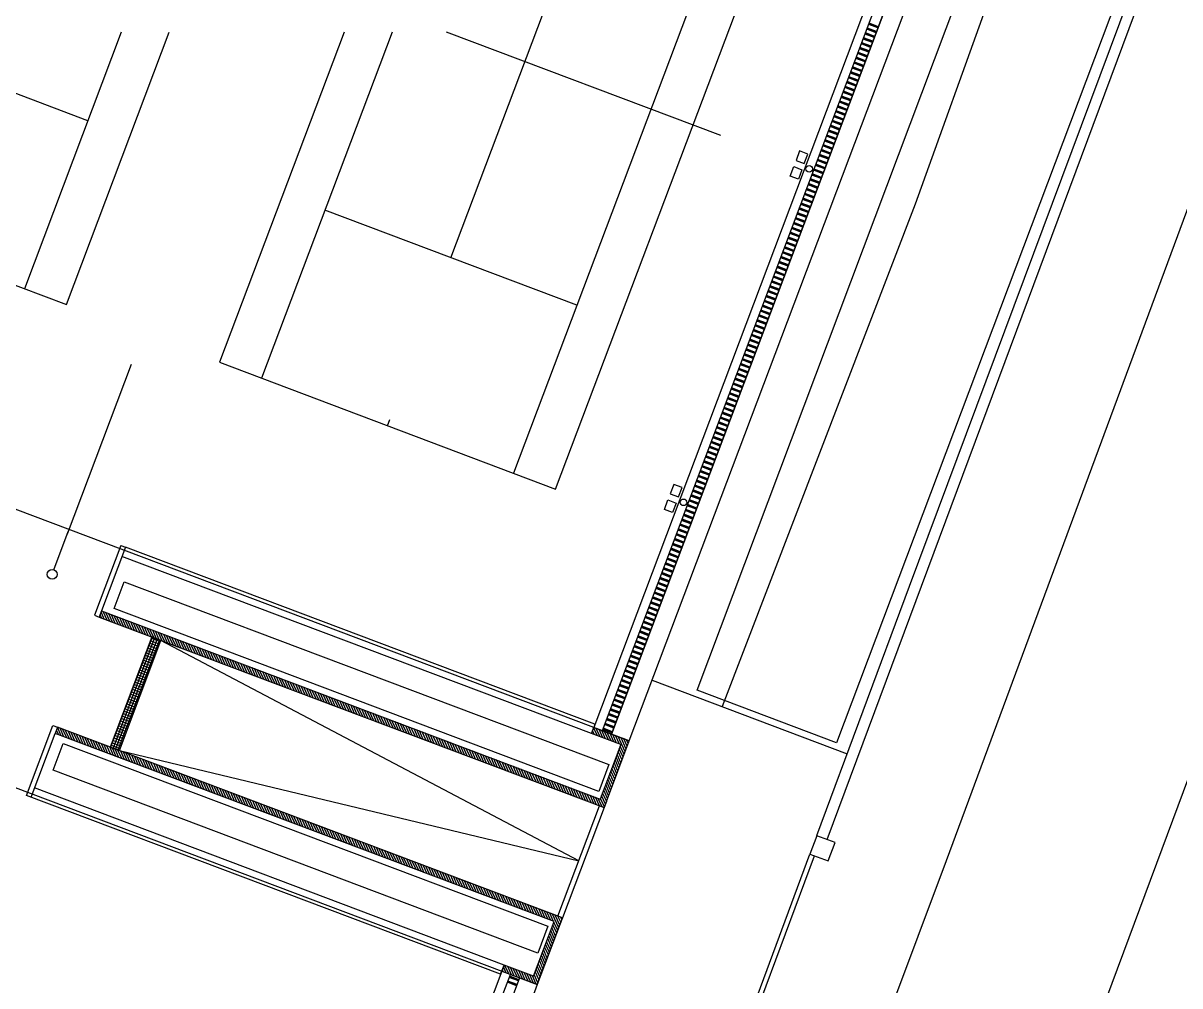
# Model space of a CAD drawing. Header units: millimetres. Extents: x 521005098 to 522149999836, y 174611071 to 175300000107.
# Drawn here: x 522056878836 to 522092216333, y 175072877038 to 175102286738 of the extents above; entities that cross this region are included whole.
import ezdxf

# ---------------------------------------------------------------- set-up
doc = ezdxf.new("R2010")
doc.units = ezdxf.units.MM
doc.header["$LTSCALE"] = 200
for name, color, linetype in [('0-35TEXT', 3, 'Continuous'), ('siteplan$0$0-35TEXT', 3, 'Continuous'), ('siteplan$0$siteplan$0$10', 1, 'Continuous'), ('siteplan$0$siteplan$0$14', 1, 'Continuous'), ('siteplan$0$siteplan$0$19', 1, 'Continuous'), ('siteplan$0$siteplan$0$21', 1, 'Continuous'), ('siteplan$0$siteplan$0$26', 1, 'Continuous'), ('siteplan$0$siteplan$0$48', 1, 'Continuous'), ('siteplan$0$siteplan$0$57', 1, 'Continuous'), ('siteplan$0$siteplan$0$58', 1, 'Continuous'), ('siteplan$0$siteplan$0$59', 1, 'Continuous'), ('siteplan$0$siteplan$0$60', 1, 'Continuous'), ('siteplan$0$siteplan$0$62', 1, 'Continuous'), ('siteplan$0$siteplan$0$63', 1, 'Continuous'), ('siteplan$0$siteplan$0$8', 1, 'Continuous')]:
    doc.layers.add(name, color=color, linetype=linetype)
doc.layers.get('siteplan$0$0-35TEXT').off()

# ---------------------------------------------------------------- blocks, each defined once
blk = doc.blocks.new('siteplan$0$siteplan')
at = {"layer": 'siteplan$0$siteplan$0$10', "color": 8}
blk.add_line((21557.818, 74985.586), (21558.259, 74986.756), dxfattribs=at)
blk.add_circle((21557.765, 74985.446), 0.15, dxfattribs=at)
at = {"layer": 'siteplan$0$siteplan$0$14', "color": 8}
for p, q in [((21585.085, 74976.711), (21593.06, 74998.26)), ((21581.26, 74966.507), (21585.085, 74976.711))]:
    blk.add_line(p, q, dxfattribs=at)
at = {"layer": 'siteplan$0$siteplan$0$19', "color": 8}
for p, q in [((21597.873, 75021.474), (21581.43, 74977.343)), ((21583.96, 74985.085), (21597.325, 75020.921)), ((21589.954, 75012.967), (21584.131, 74996.752)), ((21584.131, 74996.752), (21578.235, 74981.408)), ((21581.123, 74977.466), (21583.96, 74985.085))]:
    blk.add_line(p, q, dxfattribs=at)
at = {"layer": 'siteplan$0$siteplan$0$21', "color": 8}
for p, q in [((21580.6, 74998.382), (21580.49, 74998.092)), ((21580.851, 74998.287), (21580.6, 74998.382)), ((21580.742, 74997.997), (21580.851, 74998.287)), ((21580.31, 74997.614), (21580.42, 74997.904)), ((21580.42, 74997.904), (21580.671, 74997.81)), ((21580.49, 74998.092), (21580.742, 74997.997)), ((21580.562, 74997.519), (21580.31, 74997.614)), ((21580.671, 74997.81), (21580.562, 74997.519)), ((21576.758, 74988.197), (21576.649, 74987.907)), ((21577.01, 74988.103), (21576.758, 74988.197)), ((21576.9, 74987.812), (21577.01, 74988.103)), ((21576.468, 74987.429), (21576.578, 74987.72)), ((21576.578, 74987.72), (21576.829, 74987.625)), ((21576.649, 74987.907), (21576.9, 74987.812)), ((21576.829, 74987.625), (21576.72, 74987.335)), ((21576.72, 74987.335), (21576.468, 74987.429))]:
    blk.add_line(p, q, dxfattribs=at)
for centre in [(21580.894, 74997.833), (21577.052, 74987.648)]:
    blk.add_circle(centre, 0.1, dxfattribs=at)
at = {"layer": 'siteplan$0$siteplan$0$26', "color": 8}
for p, q in [((21574.854, 74980.568), (21587.831, 75014.972)), ((21575.396, 74980.364), (21588.374, 75014.767)), ((21580.253, 75010.777), (21571.863, 74988.536)), ((21573.145, 74988.053), (21581.535, 75010.293)), ((21569.947, 74995.122), (21574.466, 75007.098)), ((21558.857, 74999.305), (21551.157, 75002.21)), ((21559.878, 75002.013), (21556.921, 74994.173)), ((21558.203, 74993.689), (21561.343, 75002.013)), ((21566.687, 75002.013), (21562.881, 74991.925)), ((21568.151, 75002.013), (21564.163, 74991.441)), ((21578.194, 74998.851), (21569.812, 75002.013)), ((21547.939, 74997.561), (21558.203, 74993.689)), ((21573.799, 74993.668), (21566.099, 74996.573)), ((21562.881, 74991.925), (21573.145, 74988.053)), ((21568.013, 74989.989), (21568.084, 74990.176)), ((21575.396, 74980.364), (21574.311, 74980.773)), ((21572.045, 74973.122), (21559.067, 74938.718)), ((21571.502, 74973.326), (21572.587, 74972.917)), ((21572.587, 74972.917), (21559.61, 74938.513))]:
    blk.add_line(p, q, dxfattribs=at)
at = {"layer": 'siteplan$0$siteplan$0$48', "color": 8}
for p, q in [((21559.656, 74984.404), (21559.965, 74985.223)), ((21559.965, 74985.223), (21574.772, 74979.637)), ((21574.463, 74978.818), (21559.656, 74984.404)), ((21557.794, 74979.467), (21558.103, 74980.286)), ((21558.103, 74980.286), (21572.91, 74974.7)), ((21572.601, 74973.881), (21557.794, 74979.467)), ((21574.772, 74979.637), (21574.463, 74978.818)), ((21572.91, 74974.7), (21572.601, 74973.881))]:
    blk.add_line(p, q, dxfattribs=at)
at = {"layer": 'siteplan$0$siteplan$0$57', "color": 8}
for p, q in [((21596.903, 75020.539), (21581.726, 74980.305)), ((21577.467, 74981.912), (21590.021, 75015.268)), ((21581.726, 74980.305), (21577.467, 74981.912))]:
    blk.add_line(p, q, dxfattribs=at)
at = {"layer": 'siteplan$0$siteplan$0$58', "color": 8}
for p, q in [((21573.851, 74976.693), (21561.088, 74983.432)), ((21559.818, 74980.063), (21573.851, 74976.693))]:
    blk.add_line(p, q, dxfattribs=at)
at = {"layer": 'siteplan$0$siteplan$0$59', "color": 8}
for p, q in [((21559.269, 74984.332), (21559.198, 74984.144)), ((21559.198, 74984.144), (21574.627, 74978.324)), ((21559.273, 74984.116), (21559.227, 74984.22)), ((21559.357, 74984.084), (21559.258, 74984.304)), ((21559.269, 74984.332), (21574.511, 74978.582)), ((21559.441, 74984.053), (21559.325, 74984.31)), ((21559.525, 74984.021), (21559.409, 74984.279)), ((21559.609, 74983.989), (21559.493, 74984.247)), ((21559.693, 74983.958), (21559.577, 74984.215)), ((21559.777, 74983.926), (21559.661, 74984.184)), ((21559.862, 74983.894), (21559.745, 74984.152)), ((21559.946, 74983.863), (21559.829, 74984.12)), ((21560.03, 74983.831), (21559.913, 74984.089)), ((21560.114, 74983.799), (21559.997, 74984.057)), ((21560.198, 74983.767), (21560.081, 74984.025)), ((21560.282, 74983.736), (21560.165, 74983.994)), ((21560.366, 74983.704), (21560.249, 74983.962)), ((21560.45, 74983.672), (21560.333, 74983.93)), ((21560.534, 74983.641), (21560.417, 74983.898)), ((21560.618, 74983.609), (21560.501, 74983.867)), ((21560.702, 74983.577), (21560.585, 74983.835)), ((21560.786, 74983.546), (21560.669, 74983.803)), ((21560.87, 74983.514), (21560.753, 74983.772)), ((21560.954, 74983.482), (21560.837, 74983.74)), ((21561.038, 74983.451), (21560.921, 74983.708)), ((21561.122, 74983.419), (21561.005, 74983.677)), ((21561.206, 74983.387), (21561.089, 74983.645)), ((21561.29, 74983.355), (21561.173, 74983.613)), ((21561.374, 74983.324), (21561.257, 74983.581)), ((21561.458, 74983.292), (21561.341, 74983.55)), ((21561.542, 74983.26), (21561.425, 74983.518)), ((21561.626, 74983.229), (21561.509, 74983.486)), ((21561.71, 74983.197), (21561.593, 74983.455)), ((21561.794, 74983.165), (21561.678, 74983.423)), ((21561.878, 74983.134), (21561.762, 74983.391)), ((21561.962, 74983.102), (21561.846, 74983.36)), ((21562.046, 74983.07), (21561.93, 74983.328)), ((21562.13, 74983.039), (21562.014, 74983.296)), ((21562.214, 74983.007), (21562.098, 74983.265)), ((21562.298, 74982.975), (21562.182, 74983.233)), ((21562.382, 74982.943), (21562.266, 74983.201)), ((21562.466, 74982.912), (21562.35, 74983.169)), ((21562.55, 74982.88), (21562.434, 74983.138)), ((21562.634, 74982.848), (21562.518, 74983.106)), ((21562.718, 74982.817), (21562.602, 74983.074)), ((21562.802, 74982.785), (21562.686, 74983.043)), ((21562.886, 74982.753), (21562.77, 74983.011)), ((21562.97, 74982.722), (21562.854, 74982.979)), ((21563.054, 74982.69), (21562.938, 74982.948)), ((21563.138, 74982.658), (21563.022, 74982.916)), ((21563.222, 74982.626), (21563.106, 74982.884)), ((21563.306, 74982.595), (21563.19, 74982.852)), ((21563.39, 74982.563), (21563.274, 74982.821)), ((21563.475, 74982.531), (21563.358, 74982.789)), ((21563.559, 74982.5), (21563.442, 74982.757)), ((21563.643, 74982.468), (21563.526, 74982.726)), ((21563.727, 74982.436), (21563.61, 74982.694)), ((21563.811, 74982.405), (21563.694, 74982.662)), ((21563.895, 74982.373), (21563.778, 74982.631)), ((21563.979, 74982.341), (21563.862, 74982.599)), ((21564.063, 74982.31), (21563.946, 74982.567)), ((21564.147, 74982.278), (21564.03, 74982.536)), ((21564.231, 74982.246), (21564.114, 74982.504)), ((21564.315, 74982.214), (21564.198, 74982.472)), ((21564.399, 74982.183), (21564.282, 74982.44)), ((21564.483, 74982.151), (21564.366, 74982.409)), ((21564.567, 74982.119), (21564.45, 74982.377)), ((21564.651, 74982.088), (21564.534, 74982.345)), ((21564.735, 74982.056), (21564.618, 74982.314)), ((21564.819, 74982.024), (21564.702, 74982.282)), ((21564.903, 74981.993), (21564.786, 74982.25)), ((21564.987, 74981.961), (21564.87, 74982.219)), ((21565.071, 74981.929), (21564.954, 74982.187)), ((21565.155, 74981.897), (21565.038, 74982.155)), ((21565.239, 74981.866), (21565.122, 74982.124)), ((21565.323, 74981.834), (21565.206, 74982.092)), ((21565.407, 74981.802), (21565.291, 74982.06)), ((21565.491, 74981.771), (21565.375, 74982.028)), ((21565.575, 74981.739), (21565.459, 74981.997)), ((21565.659, 74981.707), (21565.543, 74981.965)), ((21565.743, 74981.676), (21565.627, 74981.933)), ((21565.827, 74981.644), (21565.711, 74981.902)), ((21565.911, 74981.612), (21565.795, 74981.87)), ((21565.995, 74981.581), (21565.879, 74981.838)), ((21566.079, 74981.549), (21565.963, 74981.807)), ((21566.163, 74981.517), (21566.047, 74981.775)), ((21566.247, 74981.485), (21566.131, 74981.743)), ((21566.331, 74981.454), (21566.215, 74981.711)), ((21566.415, 74981.422), (21566.299, 74981.68)), ((21566.499, 74981.39), (21566.383, 74981.648)), ((21566.583, 74981.359), (21566.467, 74981.616)), ((21566.667, 74981.327), (21566.551, 74981.585)), ((21566.751, 74981.295), (21566.635, 74981.553)), ((21566.835, 74981.264), (21566.719, 74981.521)), ((21566.919, 74981.232), (21566.803, 74981.49)), ((21567.004, 74981.2), (21566.887, 74981.458)), ((21567.088, 74981.169), (21566.971, 74981.426)), ((21567.172, 74981.137), (21567.055, 74981.395)), ((21567.256, 74981.105), (21567.139, 74981.363)), ((21567.34, 74981.073), (21567.223, 74981.331)), ((21567.424, 74981.042), (21567.307, 74981.299)), ((21567.508, 74981.01), (21567.391, 74981.268)), ((21567.592, 74980.978), (21567.475, 74981.236)), ((21567.676, 74980.947), (21567.559, 74981.204)), ((21567.76, 74980.915), (21567.643, 74981.173)), ((21567.844, 74980.883), (21567.727, 74981.141)), ((21567.928, 74980.852), (21567.811, 74981.109)), ((21568.012, 74980.82), (21567.895, 74981.078)), ((21568.096, 74980.788), (21567.979, 74981.046)), ((21568.18, 74980.756), (21568.063, 74981.014)), ((21568.264, 74980.725), (21568.147, 74980.982)), ((21568.348, 74980.693), (21568.231, 74980.951)), ((21568.432, 74980.661), (21568.315, 74980.919)), ((21568.516, 74980.63), (21568.399, 74980.887)), ((21557.928, 74980.776), (21557.857, 74980.589)), ((21573.099, 74974.84), (21557.857, 74980.589)), ((21557.875, 74980.582), (21557.864, 74980.607)), ((21557.959, 74980.551), (21557.895, 74980.691)), ((21558.043, 74980.519), (21557.927, 74980.775)), ((21573.356, 74974.956), (21557.928, 74980.776)), ((21558.127, 74980.487), (21558.01, 74980.745)), ((21558.211, 74980.456), (21558.094, 74980.713)), ((21558.295, 74980.424), (21558.178, 74980.682)), ((21558.379, 74980.392), (21558.262, 74980.65)), ((21558.463, 74980.361), (21558.346, 74980.618)), ((21558.547, 74980.329), (21558.43, 74980.587)), ((21558.631, 74980.297), (21558.514, 74980.555)), ((21558.715, 74980.265), (21558.598, 74980.523)), ((21568.6, 74980.598), (21568.483, 74980.856)), ((21568.684, 74980.566), (21568.567, 74980.824)), ((21568.768, 74980.535), (21568.651, 74980.792)), ((21568.852, 74980.503), (21568.735, 74980.761)), ((21568.936, 74980.471), (21568.82, 74980.729)), ((21569.02, 74980.44), (21568.904, 74980.697)), ((21569.104, 74980.408), (21568.988, 74980.666)), ((21569.188, 74980.376), (21569.072, 74980.634)), ((21569.272, 74980.344), (21569.156, 74980.602)), ((21569.356, 74980.313), (21569.24, 74980.57)), ((21569.44, 74980.281), (21569.324, 74980.539)), ((21574.24, 74980.586), (21574.311, 74980.773)), ((21575.139, 74980.247), (21574.24, 74980.586)), ((21574.252, 74980.581), (21574.245, 74980.598)), ((21574.336, 74980.55), (21574.277, 74980.682)), ((21574.421, 74980.518), (21574.308, 74980.766)), ((21574.311, 74980.773), (21575.209, 74980.434)), ((21574.505, 74980.486), (21574.388, 74980.744)), ((21574.589, 74980.454), (21574.472, 74980.712)), ((21574.673, 74980.423), (21574.556, 74980.681)), ((21574.757, 74980.391), (21574.64, 74980.649)), ((21574.841, 74980.359), (21574.724, 74980.617)), ((21574.925, 74980.328), (21574.808, 74980.585)), ((21575.009, 74980.296), (21574.892, 74980.554)), ((21575.093, 74980.264), (21574.976, 74980.522)), ((21558.799, 74980.234), (21558.682, 74980.491)), ((21558.883, 74980.202), (21558.766, 74980.46)), ((21558.967, 74980.17), (21558.85, 74980.428)), ((21559.051, 74980.139), (21558.934, 74980.396)), ((21559.135, 74980.107), (21559.018, 74980.365)), ((21559.219, 74980.075), (21559.102, 74980.333)), ((21559.303, 74980.044), (21559.186, 74980.301)), ((21559.387, 74980.012), (21559.271, 74980.27)), ((21559.471, 74979.98), (21559.355, 74980.238)), ((21559.555, 74979.948), (21559.439, 74980.206)), ((21559.639, 74979.917), (21559.523, 74980.175)), ((21569.524, 74980.249), (21569.408, 74980.507)), ((21569.608, 74980.218), (21569.492, 74980.475)), ((21569.692, 74980.186), (21569.576, 74980.444)), ((21569.776, 74980.154), (21569.66, 74980.412)), ((21569.86, 74980.123), (21569.744, 74980.38)), ((21569.944, 74980.091), (21569.828, 74980.349)), ((21570.028, 74980.059), (21569.912, 74980.317)), ((21570.112, 74980.027), (21569.996, 74980.285)), ((21570.196, 74979.996), (21570.08, 74980.254)), ((21570.28, 74979.964), (21570.164, 74980.222)), ((21570.364, 74979.932), (21570.248, 74980.19)), ((21575.139, 74980.247), (21574.511, 74978.582)), ((21574.698, 74978.512), (21575.396, 74980.364)), ((21575.269, 74980.028), (21575.06, 74980.49)), ((21575.238, 74979.944), (21575.121, 74980.201)), ((21575.301, 74980.112), (21575.144, 74980.459)), ((21575.396, 74980.364), (21575.209, 74980.434)), ((21575.333, 74980.196), (21575.228, 74980.427)), ((21575.365, 74980.28), (21575.312, 74980.395)), ((21559.723, 74979.885), (21559.607, 74980.143)), ((21559.807, 74979.853), (21559.691, 74980.111)), ((21559.891, 74979.822), (21559.775, 74980.079)), ((21559.975, 74979.79), (21559.859, 74980.048)), ((21560.059, 74979.758), (21559.943, 74980.016)), ((21560.143, 74979.727), (21560.027, 74979.984)), ((21560.227, 74979.695), (21560.111, 74979.953)), ((21560.311, 74979.663), (21560.195, 74979.921)), ((21560.395, 74979.632), (21560.279, 74979.889)), ((21560.479, 74979.6), (21560.363, 74979.858)), ((21560.563, 74979.568), (21560.447, 74979.826)), ((21570.448, 74979.901), (21570.332, 74980.158)), ((21570.532, 74979.869), (21570.416, 74980.127)), ((21570.617, 74979.837), (21570.5, 74980.095)), ((21570.701, 74979.806), (21570.584, 74980.063)), ((21570.785, 74979.774), (21570.668, 74980.032)), ((21570.869, 74979.742), (21570.752, 74980)), ((21570.953, 74979.711), (21570.836, 74979.968)), ((21571.037, 74979.679), (21570.92, 74979.937)), ((21571.121, 74979.647), (21571.004, 74979.905)), ((21571.205, 74979.615), (21571.088, 74979.873)), ((21571.289, 74979.584), (21571.172, 74979.841)), ((21571.373, 74979.552), (21571.256, 74979.81)), ((21575.111, 74979.607), (21574.994, 74979.865)), ((21575.143, 74979.691), (21575.026, 74979.949)), ((21575.174, 74979.775), (21575.058, 74980.033)), ((21575.206, 74979.859), (21575.09, 74980.117)), ((21560.647, 74979.536), (21560.531, 74979.794)), ((21560.731, 74979.505), (21560.615, 74979.762)), ((21560.815, 74979.473), (21560.699, 74979.731)), ((21560.899, 74979.441), (21560.783, 74979.699)), ((21560.983, 74979.41), (21560.867, 74979.667)), ((21561.068, 74979.378), (21560.951, 74979.636)), ((21561.152, 74979.346), (21561.035, 74979.604)), ((21561.236, 74979.315), (21561.119, 74979.572)), ((21561.32, 74979.283), (21561.203, 74979.541)), ((21561.404, 74979.251), (21561.287, 74979.509)), ((21561.488, 74979.22), (21561.371, 74979.477)), ((21571.457, 74979.52), (21571.34, 74979.778)), ((21571.541, 74979.489), (21571.424, 74979.746)), ((21571.625, 74979.457), (21571.508, 74979.715)), ((21571.709, 74979.425), (21571.592, 74979.683)), ((21571.793, 74979.394), (21571.676, 74979.651)), ((21571.877, 74979.362), (21571.76, 74979.62)), ((21571.961, 74979.33), (21571.844, 74979.588)), ((21572.045, 74979.299), (21571.928, 74979.556)), ((21572.129, 74979.267), (21572.012, 74979.525)), ((21572.213, 74979.235), (21572.096, 74979.493)), ((21572.297, 74979.203), (21572.18, 74979.461)), ((21574.984, 74979.271), (21574.868, 74979.529)), ((21575.016, 74979.355), (21574.899, 74979.613)), ((21575.048, 74979.439), (21574.931, 74979.697)), ((21575.079, 74979.523), (21574.963, 74979.781)), ((21561.572, 74979.188), (21561.455, 74979.446)), ((21561.656, 74979.156), (21561.539, 74979.414)), ((21561.74, 74979.124), (21561.623, 74979.382)), ((21561.824, 74979.093), (21561.707, 74979.35)), ((21561.908, 74979.061), (21561.791, 74979.319)), ((21561.992, 74979.029), (21561.875, 74979.287)), ((21562.076, 74978.998), (21561.959, 74979.255)), ((21562.16, 74978.966), (21562.043, 74979.224)), ((21562.244, 74978.934), (21562.127, 74979.192)), ((21562.328, 74978.903), (21562.211, 74979.16)), ((21562.412, 74978.871), (21562.295, 74979.129)), ((21572.381, 74979.172), (21572.264, 74979.429)), ((21572.465, 74979.14), (21572.348, 74979.398)), ((21572.549, 74979.108), (21572.433, 74979.366)), ((21572.633, 74979.077), (21572.517, 74979.334)), ((21572.717, 74979.045), (21572.601, 74979.303)), ((21572.801, 74979.013), (21572.685, 74979.271)), ((21572.885, 74978.982), (21572.769, 74979.239)), ((21572.969, 74978.95), (21572.853, 74979.208)), ((21573.053, 74978.918), (21572.937, 74979.176)), ((21573.137, 74978.886), (21573.021, 74979.144)), ((21573.221, 74978.855), (21573.105, 74979.113)), ((21574.826, 74978.851), (21574.709, 74979.109)), ((21574.857, 74978.935), (21574.741, 74979.193)), ((21574.889, 74979.019), (21574.773, 74979.277)), ((21574.921, 74979.103), (21574.804, 74979.361)), ((21574.953, 74979.187), (21574.836, 74979.445)), ((21562.496, 74978.839), (21562.379, 74979.097)), ((21562.58, 74978.807), (21562.463, 74979.065)), ((21562.664, 74978.776), (21562.547, 74979.033)), ((21562.748, 74978.744), (21562.631, 74979.002)), ((21562.832, 74978.712), (21562.715, 74978.97)), ((21562.916, 74978.681), (21562.799, 74978.938)), ((21563, 74978.649), (21562.884, 74978.907)), ((21563.084, 74978.617), (21562.968, 74978.875)), ((21563.168, 74978.586), (21563.052, 74978.843)), ((21563.252, 74978.554), (21563.136, 74978.812)), ((21563.336, 74978.522), (21563.22, 74978.78)), ((21563.42, 74978.491), (21563.304, 74978.748)), ((21573.305, 74978.823), (21573.189, 74979.081)), ((21573.389, 74978.791), (21573.273, 74979.049)), ((21573.473, 74978.76), (21573.357, 74979.017)), ((21573.557, 74978.728), (21573.441, 74978.986)), ((21573.641, 74978.696), (21573.525, 74978.954)), ((21573.725, 74978.665), (21573.609, 74978.922)), ((21573.809, 74978.633), (21573.693, 74978.891)), ((21573.893, 74978.601), (21573.777, 74978.859)), ((21573.977, 74978.57), (21573.861, 74978.827)), ((21574.061, 74978.538), (21573.945, 74978.796)), ((21574.145, 74978.506), (21574.029, 74978.764)), ((21574.699, 74978.515), (21574.582, 74978.773)), ((21574.731, 74978.599), (21574.614, 74978.857)), ((21574.762, 74978.683), (21574.646, 74978.941)), ((21574.794, 74978.767), (21574.678, 74979.025)), ((21563.504, 74978.459), (21563.388, 74978.717)), ((21563.588, 74978.427), (21563.472, 74978.685)), ((21563.672, 74978.395), (21563.556, 74978.653)), ((21563.756, 74978.364), (21563.64, 74978.621)), ((21563.84, 74978.332), (21563.724, 74978.59)), ((21563.924, 74978.3), (21563.808, 74978.558)), ((21564.008, 74978.269), (21563.892, 74978.526)), ((21564.092, 74978.237), (21563.976, 74978.495)), ((21564.176, 74978.205), (21564.06, 74978.463)), ((21564.26, 74978.174), (21564.144, 74978.431)), ((21564.344, 74978.142), (21564.228, 74978.4)), ((21574.23, 74978.474), (21574.113, 74978.732)), ((21574.314, 74978.443), (21574.197, 74978.7)), ((21574.398, 74978.411), (21574.281, 74978.669)), ((21574.482, 74978.379), (21574.365, 74978.637)), ((21574.566, 74978.348), (21574.449, 74978.605)), ((21574.636, 74978.347), (21574.519, 74978.605)), ((21574.667, 74978.431), (21574.551, 74978.689)), ((21574.698, 74978.512), (21574.627, 74978.324)), ((21564.428, 74978.11), (21564.312, 74978.368)), ((21564.512, 74978.078), (21564.396, 74978.336)), ((21564.597, 74978.047), (21564.48, 74978.305)), ((21564.681, 74978.015), (21564.564, 74978.273)), ((21564.765, 74977.983), (21564.648, 74978.241)), ((21564.849, 74977.952), (21564.732, 74978.209)), ((21564.933, 74977.92), (21564.816, 74978.178)), ((21565.017, 74977.888), (21564.9, 74978.146)), ((21565.101, 74977.857), (21564.984, 74978.114)), ((21565.185, 74977.825), (21565.068, 74978.083)), ((21565.269, 74977.793), (21565.152, 74978.051)), ((21565.353, 74977.762), (21565.236, 74978.019)), ((21565.437, 74977.73), (21565.32, 74977.988)), ((21565.521, 74977.698), (21565.404, 74977.956)), ((21565.605, 74977.666), (21565.488, 74977.924)), ((21565.689, 74977.635), (21565.572, 74977.892)), ((21565.773, 74977.603), (21565.656, 74977.861)), ((21565.857, 74977.571), (21565.74, 74977.829)), ((21565.941, 74977.54), (21565.824, 74977.797)), ((21566.025, 74977.508), (21565.908, 74977.766)), ((21566.109, 74977.476), (21565.992, 74977.734)), ((21566.193, 74977.445), (21566.076, 74977.702)), ((21566.277, 74977.413), (21566.16, 74977.671)), ((21566.361, 74977.381), (21566.244, 74977.639)), ((21566.445, 74977.35), (21566.328, 74977.607)), ((21566.529, 74977.318), (21566.413, 74977.576)), ((21566.613, 74977.286), (21566.497, 74977.544)), ((21566.697, 74977.254), (21566.581, 74977.512)), ((21566.781, 74977.223), (21566.665, 74977.48)), ((21566.865, 74977.191), (21566.749, 74977.449)), ((21566.949, 74977.159), (21566.833, 74977.417)), ((21567.033, 74977.128), (21566.917, 74977.385)), ((21567.117, 74977.096), (21567.001, 74977.354)), ((21567.201, 74977.064), (21567.085, 74977.322)), ((21567.285, 74977.033), (21567.169, 74977.29)), ((21567.369, 74977.001), (21567.253, 74977.259)), ((21567.453, 74976.969), (21567.337, 74977.227)), ((21567.537, 74976.937), (21567.421, 74977.195)), ((21567.621, 74976.906), (21567.505, 74977.163)), ((21567.705, 74976.874), (21567.589, 74977.132)), ((21567.789, 74976.842), (21567.673, 74977.1)), ((21567.873, 74976.811), (21567.757, 74977.068)), ((21567.957, 74976.779), (21567.841, 74977.037)), ((21568.041, 74976.747), (21567.925, 74977.005)), ((21568.125, 74976.716), (21568.009, 74976.973)), ((21568.21, 74976.684), (21568.093, 74976.942)), ((21568.294, 74976.652), (21568.177, 74976.91)), ((21568.378, 74976.621), (21568.261, 74976.878)), ((21568.462, 74976.589), (21568.345, 74976.847)), ((21568.546, 74976.557), (21568.429, 74976.815)), ((21568.63, 74976.525), (21568.513, 74976.783)), ((21568.714, 74976.494), (21568.597, 74976.751)), ((21568.798, 74976.462), (21568.681, 74976.72)), ((21568.882, 74976.43), (21568.765, 74976.688)), ((21568.966, 74976.399), (21568.849, 74976.656)), ((21569.05, 74976.367), (21568.933, 74976.625)), ((21569.134, 74976.335), (21569.017, 74976.593)), ((21569.218, 74976.304), (21569.101, 74976.561)), ((21569.302, 74976.272), (21569.185, 74976.53)), ((21569.386, 74976.24), (21569.269, 74976.498)), ((21569.47, 74976.208), (21569.353, 74976.466)), ((21569.554, 74976.177), (21569.437, 74976.435)), ((21569.638, 74976.145), (21569.521, 74976.403)), ((21569.722, 74976.113), (21569.605, 74976.371)), ((21569.806, 74976.082), (21569.689, 74976.339)), ((21569.89, 74976.05), (21569.773, 74976.308)), ((21569.974, 74976.018), (21569.857, 74976.276)), ((21570.058, 74975.987), (21569.941, 74976.244)), ((21570.142, 74975.955), (21570.026, 74976.213)), ((21570.226, 74975.923), (21570.11, 74976.181)), ((21570.31, 74975.892), (21570.194, 74976.149)), ((21570.394, 74975.86), (21570.278, 74976.118)), ((21570.478, 74975.828), (21570.362, 74976.086)), ((21570.562, 74975.796), (21570.446, 74976.054)), ((21570.646, 74975.765), (21570.53, 74976.022)), ((21570.73, 74975.733), (21570.614, 74975.991)), ((21570.814, 74975.701), (21570.698, 74975.959)), ((21570.898, 74975.67), (21570.782, 74975.927)), ((21570.982, 74975.638), (21570.866, 74975.896)), ((21571.066, 74975.606), (21570.95, 74975.864)), ((21571.15, 74975.575), (21571.034, 74975.832)), ((21571.234, 74975.543), (21571.118, 74975.801)), ((21571.318, 74975.511), (21571.202, 74975.769)), ((21571.402, 74975.48), (21571.286, 74975.737)), ((21571.486, 74975.448), (21571.37, 74975.706)), ((21571.57, 74975.416), (21571.454, 74975.674)), ((21571.654, 74975.384), (21571.538, 74975.642)), ((21571.738, 74975.353), (21571.622, 74975.61)), ((21571.823, 74975.321), (21571.706, 74975.579)), ((21571.907, 74975.289), (21571.79, 74975.547)), ((21571.991, 74975.258), (21571.874, 74975.515)), ((21572.075, 74975.226), (21571.958, 74975.484)), ((21572.159, 74975.194), (21572.042, 74975.452)), ((21572.243, 74975.163), (21572.126, 74975.42)), ((21572.327, 74975.131), (21572.21, 74975.389)), ((21572.411, 74975.099), (21572.294, 74975.357)), ((21572.495, 74975.067), (21572.378, 74975.325)), ((21572.579, 74975.036), (21572.462, 74975.294)), ((21572.663, 74975.004), (21572.546, 74975.262)), ((21572.747, 74974.972), (21572.63, 74975.23)), ((21572.831, 74974.941), (21572.714, 74975.198)), ((21572.915, 74974.909), (21572.798, 74975.167)), ((21572.999, 74974.877), (21572.882, 74975.135)), ((21573.083, 74974.846), (21572.966, 74975.103)), ((21573.241, 74974.65), (21573.05, 74975.072)), ((21573.273, 74974.734), (21573.134, 74975.04)), ((21573.304, 74974.818), (21573.218, 74975.008)), ((21573.356, 74974.956), (21573.286, 74974.769)), ((21573.336, 74974.902), (21573.302, 74974.977)), ((21572.471, 74973.175), (21573.099, 74974.84)), ((21573.286, 74974.769), (21572.587, 74972.917)), ((21573.114, 74974.314), (21572.998, 74974.572)), ((21573.146, 74974.398), (21573.029, 74974.656)), ((21573.178, 74974.482), (21573.061, 74974.74)), ((21573.209, 74974.566), (21573.093, 74974.824)), ((21572.987, 74973.978), (21572.871, 74974.236)), ((21573.019, 74974.062), (21572.903, 74974.32)), ((21573.051, 74974.146), (21572.934, 74974.404)), ((21573.083, 74974.23), (21572.966, 74974.488)), ((21572.829, 74973.558), (21572.712, 74973.815)), ((21572.861, 74973.642), (21572.744, 74973.899)), ((21572.892, 74973.726), (21572.776, 74973.983)), ((21572.924, 74973.81), (21572.808, 74974.068)), ((21572.956, 74973.894), (21572.839, 74974.152)), ((21571.573, 74973.514), (21571.502, 74973.326)), ((21571.632, 74973.278), (21571.551, 74973.456)), ((21572.471, 74973.175), (21571.573, 74973.514)), ((21571.716, 74973.246), (21571.599, 74973.504)), ((21571.8, 74973.214), (21571.683, 74973.472)), ((21572.702, 74973.222), (21572.586, 74973.479)), ((21572.734, 74973.306), (21572.617, 74973.563)), ((21572.766, 74973.39), (21572.649, 74973.647)), ((21572.797, 74973.474), (21572.681, 74973.731)), ((21571.502, 74973.326), (21572.4, 74972.988)), ((21571.547, 74973.309), (21571.519, 74973.372)), ((21571.884, 74973.183), (21571.767, 74973.44)), ((21571.968, 74973.151), (21571.851, 74973.409)), ((21572.052, 74973.119), (21571.935, 74973.377)), ((21572.136, 74973.087), (21572.019, 74973.345)), ((21572.22, 74973.056), (21572.103, 74973.313)), ((21572.304, 74973.024), (21572.187, 74973.282)), ((21572.388, 74972.992), (21572.271, 74973.25)), ((21572.472, 74972.961), (21572.355, 74973.218)), ((21572.556, 74972.929), (21572.439, 74973.187)), ((21572.607, 74972.97), (21572.491, 74973.227)), ((21572.639, 74973.054), (21572.522, 74973.311)), ((21572.67, 74973.138), (21572.554, 74973.395)), ((21572.587, 74972.917), (21572.4, 74972.988))]:
    blk.add_line(p, q, dxfattribs=at)
at = {"layer": 'siteplan$0$siteplan$0$60', "color": 8}
for p, q in [((21587.218, 75014.99), (21574.311, 74980.773)), ((21574.311, 74980.773), (21542.256, 74992.865)), ((21558.235, 74986.69), (21560.189, 74991.87)), ((21539.447, 74985.418), (21571.502, 74973.326)), ((21571.502, 74973.326), (21558.595, 74939.11))]:
    blk.add_line(p, q, dxfattribs=at)
at = {"layer": 'siteplan$0$siteplan$0$62', "color": 8}
for p, q in [((21559.862, 74986.33), (21559.058, 74984.197)), ((21560.003, 74986.277), (21559.269, 74984.332)), ((21559.862, 74986.33), (21560.003, 74986.277)), ((21574.346, 74980.867), (21560.003, 74986.277)), ((21574.24, 74980.586), (21559.897, 74985.996)), ((21559.058, 74984.197), (21559.198, 74984.144)), ((21556.983, 74978.696), (21557.787, 74980.829)), ((21557.123, 74978.643), (21557.857, 74980.589)), ((21557.787, 74980.829), (21557.928, 74980.776)), ((21574.346, 74980.867), (21574.311, 74980.773)), ((21571.573, 74973.514), (21557.229, 74978.924)), ((21571.467, 74973.233), (21556.983, 74978.696)), ((21573.216, 74975.009), (21574.487, 74978.377)), ((21574.627, 74978.324), (21573.356, 74974.956)), ((21574.487, 74978.377), (21574.627, 74978.324)), ((21573.356, 74974.956), (21573.216, 74975.009)), ((21571.467, 74973.233), (21571.573, 74973.514))]:
    blk.add_line(p, q, dxfattribs=at)
at = {"layer": 'siteplan$0$siteplan$0$63', "color": 8}
for p, q in [((21574.573, 74980.674), (21587.55, 75015.078)), ((21587.831, 75014.972), (21574.854, 74980.568)), ((21582.935, 75001.993), (21582.655, 75002.099)), ((21582.942, 75002.011), (21582.662, 75002.117)), ((21582.949, 75002.03), (21582.669, 75002.136)), ((21582.991, 75002.141), (21582.711, 75002.247)), ((21582.998, 75002.16), (21582.718, 75002.266)), ((21583.005, 75002.178), (21582.725, 75002.284)), ((21582.823, 75001.696), (21582.542, 75001.802)), ((21582.83, 75001.714), (21582.549, 75001.82)), ((21582.837, 75001.733), (21582.556, 75001.839)), ((21582.879, 75001.844), (21582.598, 75001.95)), ((21582.886, 75001.863), (21582.605, 75001.969)), ((21582.893, 75001.881), (21582.612, 75001.987)), ((21582.662, 75001.269), (21582.381, 75001.375)), ((21582.669, 75001.287), (21582.388, 75001.393)), ((21582.711, 75001.399), (21582.43, 75001.505)), ((21582.718, 75001.417), (21582.437, 75001.523)), ((21582.725, 75001.436), (21582.444, 75001.542)), ((21582.767, 75001.547), (21582.486, 75001.653)), ((21582.774, 75001.566), (21582.493, 75001.672)), ((21582.781, 75001.584), (21582.5, 75001.69)), ((21582.543, 75000.953), (21582.262, 75001.059)), ((21582.55, 75000.972), (21582.269, 75001.078)), ((21582.557, 75000.99), (21582.276, 75001.096)), ((21582.599, 75001.102), (21582.318, 75001.208)), ((21582.606, 75001.12), (21582.325, 75001.226)), ((21582.613, 75001.139), (21582.332, 75001.245)), ((21582.655, 75001.25), (21582.374, 75001.356)), ((21582.431, 75000.656), (21582.15, 75000.762)), ((21582.438, 75000.675), (21582.157, 75000.78)), ((21582.445, 75000.693), (21582.164, 75000.799)), ((21582.487, 75000.805), (21582.206, 75000.91)), ((21582.494, 75000.823), (21582.213, 75000.929)), ((21582.501, 75000.842), (21582.22, 75000.948)), ((21582.263, 75000.21), (21581.982, 75000.316)), ((21582.27, 75000.229), (21581.989, 75000.335)), ((21582.277, 75000.248), (21581.996, 75000.353)), ((21582.319, 75000.359), (21582.038, 75000.465)), ((21582.326, 75000.378), (21582.045, 75000.483)), ((21582.333, 75000.396), (21582.052, 75000.502)), ((21582.375, 75000.507), (21582.094, 75000.613)), ((21582.382, 75000.526), (21582.101, 75000.632)), ((21582.389, 75000.545), (21582.108, 75000.651)), ((21582.151, 74999.913), (21581.87, 75000.019)), ((21582.158, 74999.932), (21581.877, 75000.038)), ((21582.165, 74999.95), (21581.884, 75000.056)), ((21582.207, 75000.062), (21581.926, 75000.168)), ((21582.214, 75000.08), (21581.933, 75000.186)), ((21582.221, 75000.099), (21581.94, 75000.205)), ((21581.997, 74999.505), (21581.716, 74999.611)), ((21582.039, 74999.616), (21581.758, 74999.722)), ((21582.046, 74999.635), (21581.765, 74999.741)), ((21582.053, 74999.653), (21581.772, 74999.759)), ((21582.095, 74999.765), (21581.814, 74999.871)), ((21582.102, 74999.783), (21581.821, 74999.889)), ((21582.109, 74999.802), (21581.828, 74999.908)), ((21581.871, 74999.171), (21581.59, 74999.277)), ((21581.878, 74999.189), (21581.597, 74999.295)), ((21581.885, 74999.208), (21581.604, 74999.314)), ((21581.927, 74999.319), (21581.646, 74999.425)), ((21581.934, 74999.338), (21581.653, 74999.444)), ((21581.941, 74999.356), (21581.66, 74999.462)), ((21581.983, 74999.468), (21581.702, 74999.574)), ((21581.99, 74999.486), (21581.709, 74999.592)), ((21581.759, 74998.874), (21581.478, 74998.98)), ((21581.766, 74998.892), (21581.485, 74998.998)), ((21581.773, 74998.911), (21581.492, 74999.017)), ((21581.815, 74999.022), (21581.534, 74999.128)), ((21581.822, 74999.041), (21581.541, 74999.147)), ((21581.829, 74999.059), (21581.548, 74999.165)), ((21581.598, 74998.447), (21581.317, 74998.552)), ((21581.605, 74998.465), (21581.324, 74998.571)), ((21581.647, 74998.577), (21581.366, 74998.682)), ((21581.654, 74998.595), (21581.373, 74998.701)), ((21581.661, 74998.614), (21581.38, 74998.72)), ((21581.703, 74998.725), (21581.422, 74998.831)), ((21581.71, 74998.744), (21581.429, 74998.85)), ((21581.717, 74998.762), (21581.436, 74998.868)), ((21581.478, 74998.131), (21581.198, 74998.237)), ((21581.485, 74998.15), (21581.205, 74998.255)), ((21581.492, 74998.168), (21581.212, 74998.274)), ((21581.534, 74998.279), (21581.254, 74998.385)), ((21581.541, 74998.298), (21581.261, 74998.404)), ((21581.548, 74998.317), (21581.268, 74998.422)), ((21581.591, 74998.428), (21581.31, 74998.534)), ((21581.366, 74997.834), (21581.086, 74997.94)), ((21581.373, 74997.852), (21581.093, 74997.958)), ((21581.38, 74997.871), (21581.1, 74997.977)), ((21581.422, 74997.982), (21581.142, 74998.088)), ((21581.429, 74998.001), (21581.149, 74998.107)), ((21581.436, 74998.02), (21581.156, 74998.125)), ((21581.198, 74997.388), (21580.918, 74997.494)), ((21581.205, 74997.407), (21580.925, 74997.513)), ((21581.212, 74997.425), (21580.932, 74997.531)), ((21581.254, 74997.537), (21580.974, 74997.643)), ((21581.261, 74997.555), (21580.981, 74997.661)), ((21581.268, 74997.574), (21580.988, 74997.68)), ((21581.31, 74997.685), (21581.03, 74997.791)), ((21581.317, 74997.704), (21581.037, 74997.81)), ((21581.324, 74997.722), (21581.044, 74997.828)), ((21581.086, 74997.091), (21580.806, 74997.197)), ((21581.093, 74997.11), (21580.813, 74997.216)), ((21581.1, 74997.128), (21580.82, 74997.234)), ((21581.142, 74997.24), (21580.862, 74997.346)), ((21581.149, 74997.258), (21580.869, 74997.364)), ((21581.156, 74997.277), (21580.876, 74997.383)), ((21580.925, 74996.664), (21580.644, 74996.77)), ((21580.932, 74996.683), (21580.651, 74996.789)), ((21580.974, 74996.794), (21580.693, 74996.9)), ((21580.981, 74996.813), (21580.7, 74996.919)), ((21580.988, 74996.831), (21580.708, 74996.937)), ((21581.03, 74996.943), (21580.75, 74997.049)), ((21581.037, 74996.961), (21580.757, 74997.067)), ((21581.044, 74996.98), (21580.764, 74997.086)), ((21580.806, 74996.349), (21580.525, 74996.454)), ((21580.813, 74996.367), (21580.532, 74996.473)), ((21580.82, 74996.386), (21580.539, 74996.492)), ((21580.862, 74996.497), (21580.581, 74996.603)), ((21580.869, 74996.516), (21580.588, 74996.622)), ((21580.876, 74996.534), (21580.595, 74996.64)), ((21580.918, 74996.646), (21580.637, 74996.751)), ((21580.694, 74996.051), (21580.413, 74996.157)), ((21580.701, 74996.07), (21580.42, 74996.176)), ((21580.708, 74996.089), (21580.427, 74996.194)), ((21580.75, 74996.2), (21580.469, 74996.306)), ((21580.757, 74996.219), (21580.476, 74996.324)), ((21580.764, 74996.237), (21580.483, 74996.343)), ((21580.526, 74995.606), (21580.245, 74995.712)), ((21580.533, 74995.624), (21580.252, 74995.73)), ((21580.54, 74995.643), (21580.259, 74995.749)), ((21580.582, 74995.754), (21580.301, 74995.86)), ((21580.589, 74995.773), (21580.308, 74995.879)), ((21580.596, 74995.792), (21580.315, 74995.897)), ((21580.638, 74995.903), (21580.357, 74996.009)), ((21580.645, 74995.922), (21580.364, 74996.027)), ((21580.652, 74995.94), (21580.371, 74996.046)), ((21580.414, 74995.309), (21580.133, 74995.415)), ((21580.421, 74995.327), (21580.14, 74995.433)), ((21580.428, 74995.346), (21580.147, 74995.452)), ((21580.47, 74995.457), (21580.189, 74995.563)), ((21580.477, 74995.476), (21580.196, 74995.582)), ((21580.484, 74995.494), (21580.203, 74995.6)), ((21580.26, 74994.9), (21579.979, 74995.006)), ((21580.302, 74995.012), (21580.021, 74995.118)), ((21580.309, 74995.03), (21580.028, 74995.136)), ((21580.316, 74995.049), (21580.035, 74995.155)), ((21580.358, 74995.16), (21580.077, 74995.266)), ((21580.365, 74995.179), (21580.084, 74995.285)), ((21580.372, 74995.197), (21580.091, 74995.303)), ((21580.134, 74994.566), (21579.853, 74994.672)), ((21580.141, 74994.585), (21579.86, 74994.691)), ((21580.148, 74994.603), (21579.867, 74994.709)), ((21580.19, 74994.715), (21579.909, 74994.821)), ((21580.197, 74994.733), (21579.916, 74994.839)), ((21580.204, 74994.752), (21579.923, 74994.858)), ((21580.246, 74994.863), (21579.965, 74994.969)), ((21580.253, 74994.882), (21579.972, 74994.988)), ((21580.022, 74994.269), (21579.741, 74994.375)), ((21580.029, 74994.288), (21579.748, 74994.394)), ((21580.036, 74994.306), (21579.755, 74994.412)), ((21580.078, 74994.418), (21579.797, 74994.523)), ((21580.085, 74994.436), (21579.804, 74994.542)), ((21580.092, 74994.455), (21579.811, 74994.561)), ((21579.861, 74993.842), (21579.58, 74993.948)), ((21579.868, 74993.861), (21579.587, 74993.966)), ((21579.91, 74993.972), (21579.629, 74994.078)), ((21579.917, 74993.991), (21579.636, 74994.096)), ((21579.924, 74994.009), (21579.643, 74994.115)), ((21579.966, 74994.121), (21579.685, 74994.226)), ((21579.973, 74994.139), (21579.692, 74994.245)), ((21579.98, 74994.158), (21579.699, 74994.264)), ((21579.742, 74993.526), (21579.461, 74993.632)), ((21579.749, 74993.545), (21579.468, 74993.651)), ((21579.756, 74993.564), (21579.475, 74993.669)), ((21579.798, 74993.675), (21579.517, 74993.781)), ((21579.805, 74993.694), (21579.524, 74993.799)), ((21579.812, 74993.712), (21579.531, 74993.818)), ((21579.854, 74993.823), (21579.573, 74993.929)), ((21579.629, 74993.229), (21579.349, 74993.335)), ((21579.636, 74993.248), (21579.356, 74993.354)), ((21579.643, 74993.266), (21579.363, 74993.372)), ((21579.686, 74993.378), (21579.405, 74993.484)), ((21579.693, 74993.396), (21579.412, 74993.502)), ((21579.7, 74993.415), (21579.419, 74993.521)), ((21579.461, 74992.784), (21579.181, 74992.89)), ((21579.468, 74992.802), (21579.188, 74992.908)), ((21579.475, 74992.821), (21579.195, 74992.927)), ((21579.517, 74992.932), (21579.237, 74993.038)), ((21579.524, 74992.951), (21579.244, 74993.057)), ((21579.531, 74992.969), (21579.251, 74993.075)), ((21579.573, 74993.081), (21579.293, 74993.187)), ((21579.58, 74993.099), (21579.3, 74993.205)), ((21579.587, 74993.118), (21579.307, 74993.224)), ((21579.349, 74992.487), (21579.069, 74992.593)), ((21579.356, 74992.505), (21579.076, 74992.611)), ((21579.363, 74992.524), (21579.083, 74992.63)), ((21579.405, 74992.635), (21579.125, 74992.741)), ((21579.412, 74992.654), (21579.132, 74992.76)), ((21579.419, 74992.672), (21579.139, 74992.778)), ((21579.195, 74992.078), (21578.915, 74992.184)), ((21579.237, 74992.19), (21578.957, 74992.295)), ((21579.244, 74992.208), (21578.964, 74992.314)), ((21579.251, 74992.227), (21578.971, 74992.333)), ((21579.293, 74992.338), (21579.013, 74992.444)), ((21579.3, 74992.357), (21579.02, 74992.463)), ((21579.307, 74992.375), (21579.027, 74992.481)), ((21579.069, 74991.744), (21578.789, 74991.85)), ((21579.076, 74991.763), (21578.796, 74991.868)), ((21579.083, 74991.781), (21578.803, 74991.887)), ((21579.125, 74991.893), (21578.845, 74991.998)), ((21579.132, 74991.911), (21578.852, 74992.017)), ((21579.139, 74991.93), (21578.859, 74992.036)), ((21579.181, 74992.041), (21578.901, 74992.147)), ((21579.188, 74992.06), (21578.908, 74992.166)), ((21578.957, 74991.447), (21578.676, 74991.553)), ((21578.964, 74991.465), (21578.683, 74991.571)), ((21578.971, 74991.484), (21578.69, 74991.59)), ((21579.013, 74991.595), (21578.732, 74991.701)), ((21579.02, 74991.614), (21578.739, 74991.72)), ((21579.027, 74991.633), (21578.746, 74991.738)), ((21578.796, 74991.02), (21578.515, 74991.126)), ((21578.803, 74991.038), (21578.522, 74991.144)), ((21578.845, 74991.15), (21578.564, 74991.256)), ((21578.852, 74991.168), (21578.571, 74991.274)), ((21578.859, 74991.187), (21578.578, 74991.293)), ((21578.901, 74991.298), (21578.62, 74991.404)), ((21578.908, 74991.317), (21578.627, 74991.423)), ((21578.915, 74991.336), (21578.634, 74991.441)), ((21578.677, 74990.704), (21578.396, 74990.81)), ((21578.684, 74990.723), (21578.403, 74990.829)), ((21578.691, 74990.741), (21578.41, 74990.847)), ((21578.733, 74990.853), (21578.452, 74990.959)), ((21578.74, 74990.871), (21578.459, 74990.977)), ((21578.747, 74990.89), (21578.466, 74990.996)), ((21578.789, 74991.001), (21578.508, 74991.107)), ((21578.565, 74990.407), (21578.284, 74990.513)), ((21578.572, 74990.426), (21578.291, 74990.532)), ((21578.579, 74990.444), (21578.298, 74990.55)), ((21578.621, 74990.556), (21578.34, 74990.662)), ((21578.628, 74990.574), (21578.347, 74990.68)), ((21578.635, 74990.593), (21578.354, 74990.699)), ((21578.397, 74989.962), (21578.116, 74990.067)), ((21578.404, 74989.98), (21578.123, 74990.086)), ((21578.411, 74989.999), (21578.13, 74990.105)), ((21578.453, 74990.11), (21578.172, 74990.216)), ((21578.46, 74990.129), (21578.179, 74990.235)), ((21578.467, 74990.147), (21578.186, 74990.253)), ((21578.509, 74990.259), (21578.228, 74990.365)), ((21578.516, 74990.277), (21578.235, 74990.383)), ((21578.523, 74990.296), (21578.242, 74990.402)), ((21578.285, 74989.665), (21578.004, 74989.77)), ((21578.292, 74989.683), (21578.011, 74989.789)), ((21578.299, 74989.702), (21578.018, 74989.808)), ((21578.341, 74989.813), (21578.06, 74989.919)), ((21578.348, 74989.832), (21578.067, 74989.938)), ((21578.355, 74989.85), (21578.074, 74989.956)), ((21578.131, 74989.256), (21577.85, 74989.362)), ((21578.173, 74989.367), (21577.892, 74989.473)), ((21578.18, 74989.386), (21577.899, 74989.492)), ((21578.187, 74989.405), (21577.906, 74989.51)), ((21578.229, 74989.516), (21577.948, 74989.622)), ((21578.236, 74989.535), (21577.955, 74989.64)), ((21578.243, 74989.553), (21577.962, 74989.659)), ((21578.005, 74988.922), (21577.724, 74989.028)), ((21578.012, 74988.94), (21577.731, 74989.046)), ((21578.019, 74988.959), (21577.738, 74989.065)), ((21578.061, 74989.07), (21577.78, 74989.176)), ((21578.068, 74989.089), (21577.787, 74989.195)), ((21578.075, 74989.108), (21577.794, 74989.213)), ((21578.117, 74989.219), (21577.836, 74989.325)), ((21578.124, 74989.237), (21577.843, 74989.343)), ((21577.893, 74988.625), (21577.612, 74988.731)), ((21577.9, 74988.643), (21577.619, 74988.749)), ((21577.907, 74988.662), (21577.626, 74988.768)), ((21577.949, 74988.773), (21577.668, 74988.879)), ((21577.956, 74988.792), (21577.675, 74988.898)), ((21577.963, 74988.81), (21577.682, 74988.916)), ((21577.732, 74988.198), (21577.451, 74988.304)), ((21577.739, 74988.216), (21577.458, 74988.322)), ((21577.781, 74988.328), (21577.5, 74988.434)), ((21577.788, 74988.346), (21577.507, 74988.452)), ((21577.795, 74988.365), (21577.514, 74988.471)), ((21577.837, 74988.476), (21577.556, 74988.582)), ((21577.844, 74988.495), (21577.563, 74988.601)), ((21577.851, 74988.513), (21577.57, 74988.619)), ((21577.612, 74987.882), (21577.332, 74987.988)), ((21577.619, 74987.901), (21577.339, 74988.007)), ((21577.626, 74987.919), (21577.346, 74988.025)), ((21577.668, 74988.031), (21577.388, 74988.137)), ((21577.675, 74988.049), (21577.395, 74988.155)), ((21577.682, 74988.068), (21577.402, 74988.174)), ((21577.725, 74988.179), (21577.444, 74988.285)), ((21577.5, 74987.585), (21577.22, 74987.691)), ((21577.507, 74987.604), (21577.227, 74987.709)), ((21577.514, 74987.622), (21577.234, 74987.728)), ((21577.556, 74987.734), (21577.276, 74987.839)), ((21577.563, 74987.752), (21577.283, 74987.858)), ((21577.57, 74987.771), (21577.29, 74987.877)), ((21577.332, 74987.139), (21577.052, 74987.245)), ((21577.339, 74987.158), (21577.059, 74987.264)), ((21577.346, 74987.177), (21577.066, 74987.282)), ((21577.388, 74987.288), (21577.108, 74987.394)), ((21577.395, 74987.307), (21577.115, 74987.412)), ((21577.402, 74987.325), (21577.122, 74987.431)), ((21577.444, 74987.437), (21577.164, 74987.542)), ((21577.451, 74987.455), (21577.171, 74987.561)), ((21577.458, 74987.474), (21577.178, 74987.58)), ((21577.22, 74986.842), (21576.94, 74986.948)), ((21577.227, 74986.861), (21576.947, 74986.967)), ((21577.234, 74986.88), (21576.954, 74986.985)), ((21577.276, 74986.991), (21576.996, 74987.097)), ((21577.283, 74987.009), (21577.003, 74987.115)), ((21577.29, 74987.028), (21577.01, 74987.134)), ((21577.059, 74986.415), (21576.778, 74986.521)), ((21577.066, 74986.434), (21576.785, 74986.54)), ((21577.108, 74986.545), (21576.827, 74986.651)), ((21577.115, 74986.564), (21576.834, 74986.67)), ((21577.122, 74986.582), (21576.841, 74986.688)), ((21577.164, 74986.694), (21576.884, 74986.8)), ((21577.171, 74986.712), (21576.891, 74986.818)), ((21577.178, 74986.731), (21576.898, 74986.837)), ((21576.94, 74986.1), (21576.659, 74986.206)), ((21576.947, 74986.118), (21576.666, 74986.224)), ((21576.954, 74986.137), (21576.673, 74986.243)), ((21576.996, 74986.248), (21576.715, 74986.354)), ((21577.003, 74986.267), (21576.722, 74986.373)), ((21577.01, 74986.285), (21576.729, 74986.391)), ((21577.052, 74986.397), (21576.771, 74986.503)), ((21576.828, 74985.803), (21576.547, 74985.909)), ((21576.835, 74985.821), (21576.554, 74985.927)), ((21576.842, 74985.84), (21576.561, 74985.946)), ((21576.884, 74985.951), (21576.603, 74986.057)), ((21576.891, 74985.97), (21576.61, 74986.076)), ((21576.898, 74985.988), (21576.617, 74986.094)), ((21576.66, 74985.357), (21576.379, 74985.463)), ((21576.667, 74985.376), (21576.386, 74985.481)), ((21576.674, 74985.394), (21576.393, 74985.5)), ((21576.716, 74985.506), (21576.435, 74985.611)), ((21576.723, 74985.524), (21576.442, 74985.63)), ((21576.73, 74985.543), (21576.449, 74985.649)), ((21576.772, 74985.654), (21576.491, 74985.76)), ((21576.779, 74985.673), (21576.498, 74985.779)), ((21576.786, 74985.691), (21576.505, 74985.797)), ((21576.548, 74985.06), (21576.267, 74985.166)), ((21576.555, 74985.079), (21576.274, 74985.184)), ((21576.562, 74985.097), (21576.281, 74985.203)), ((21576.604, 74985.209), (21576.323, 74985.314)), ((21576.611, 74985.227), (21576.33, 74985.333)), ((21576.618, 74985.246), (21576.337, 74985.352)), ((21576.394, 74984.652), (21576.113, 74984.757)), ((21576.436, 74984.763), (21576.155, 74984.869)), ((21576.443, 74984.781), (21576.162, 74984.887)), ((21576.45, 74984.8), (21576.169, 74984.906)), ((21576.492, 74984.911), (21576.211, 74985.017)), ((21576.499, 74984.93), (21576.218, 74985.036)), ((21576.506, 74984.949), (21576.225, 74985.054)), ((21576.268, 74984.317), (21575.987, 74984.423)), ((21576.275, 74984.336), (21575.994, 74984.442)), ((21576.282, 74984.354), (21576.001, 74984.46)), ((21576.324, 74984.466), (21576.043, 74984.572)), ((21576.331, 74984.484), (21576.05, 74984.59)), ((21576.338, 74984.503), (21576.057, 74984.609)), ((21576.38, 74984.614), (21576.099, 74984.72)), ((21576.387, 74984.633), (21576.106, 74984.739)), ((21576.156, 74984.02), (21575.875, 74984.126)), ((21576.163, 74984.039), (21575.882, 74984.145)), ((21576.17, 74984.057), (21575.889, 74984.163)), ((21576.212, 74984.169), (21575.931, 74984.275)), ((21576.219, 74984.187), (21575.938, 74984.293)), ((21576.226, 74984.206), (21575.945, 74984.312)), ((21575.995, 74983.593), (21575.714, 74983.699)), ((21576.002, 74983.612), (21575.721, 74983.718)), ((21576.044, 74983.723), (21575.763, 74983.829)), ((21576.051, 74983.742), (21575.77, 74983.848)), ((21576.058, 74983.76), (21575.777, 74983.866)), ((21576.1, 74983.872), (21575.819, 74983.978)), ((21576.107, 74983.89), (21575.826, 74983.996)), ((21576.114, 74983.909), (21575.833, 74984.015)), ((21560.808, 74983.537), (21559.537, 74980.169)), ((21560.821, 74983.532), (21559.551, 74980.164)), ((21560.896, 74983.504), (21559.625, 74980.136)), ((21560.97, 74983.476), (21559.699, 74980.108)), ((21561.044, 74983.448), (21559.774, 74980.08)), ((21559.818, 74980.063), (21561.088, 74983.432)), ((21561.016, 74983.241), (21560.736, 74983.347)), ((21561.044, 74983.315), (21560.764, 74983.421)), ((21561.072, 74983.39), (21560.792, 74983.496)), ((21561.088, 74983.432), (21560.808, 74983.537)), ((21575.876, 74983.278), (21575.595, 74983.383)), ((21575.883, 74983.296), (21575.602, 74983.402)), ((21575.89, 74983.315), (21575.609, 74983.421)), ((21575.932, 74983.426), (21575.651, 74983.532)), ((21575.939, 74983.445), (21575.658, 74983.551)), ((21575.946, 74983.463), (21575.665, 74983.569)), ((21575.988, 74983.575), (21575.707, 74983.681)), ((21560.904, 74982.944), (21560.624, 74983.05)), ((21560.932, 74983.018), (21560.652, 74983.124)), ((21560.96, 74983.093), (21560.68, 74983.198)), ((21560.988, 74983.167), (21560.708, 74983.273)), ((21575.763, 74982.98), (21575.483, 74983.086)), ((21575.77, 74982.999), (21575.49, 74983.105)), ((21575.777, 74983.018), (21575.497, 74983.124)), ((21575.82, 74983.129), (21575.539, 74983.235)), ((21575.827, 74983.148), (21575.546, 74983.253)), ((21575.834, 74983.166), (21575.553, 74983.272)), ((21560.764, 74982.573), (21560.484, 74982.679)), ((21560.792, 74982.647), (21560.512, 74982.753)), ((21560.82, 74982.721), (21560.54, 74982.827)), ((21560.848, 74982.796), (21560.568, 74982.901)), ((21560.876, 74982.87), (21560.596, 74982.976)), ((21575.595, 74982.535), (21575.315, 74982.641)), ((21575.602, 74982.553), (21575.322, 74982.659)), ((21575.609, 74982.572), (21575.329, 74982.678)), ((21575.651, 74982.683), (21575.371, 74982.789)), ((21575.658, 74982.702), (21575.378, 74982.808)), ((21575.665, 74982.721), (21575.385, 74982.826)), ((21575.707, 74982.832), (21575.427, 74982.938)), ((21575.714, 74982.851), (21575.434, 74982.956)), ((21575.721, 74982.869), (21575.441, 74982.975)), ((21560.624, 74982.201), (21560.344, 74982.307)), ((21560.652, 74982.276), (21560.372, 74982.382)), ((21560.68, 74982.35), (21560.4, 74982.456)), ((21560.708, 74982.424), (21560.428, 74982.53)), ((21560.736, 74982.498), (21560.456, 74982.604)), ((21575.483, 74982.238), (21575.203, 74982.344)), ((21575.49, 74982.256), (21575.21, 74982.362)), ((21575.497, 74982.275), (21575.217, 74982.381)), ((21575.539, 74982.386), (21575.259, 74982.492)), ((21575.546, 74982.405), (21575.266, 74982.511)), ((21575.553, 74982.423), (21575.273, 74982.529)), ((21560.484, 74981.83), (21560.203, 74981.936)), ((21560.512, 74981.904), (21560.231, 74982.01)), ((21560.54, 74981.979), (21560.26, 74982.084)), ((21560.568, 74982.053), (21560.288, 74982.159)), ((21560.596, 74982.127), (21560.316, 74982.233)), ((21575.329, 74981.829), (21575.049, 74981.935)), ((21575.371, 74981.941), (21575.091, 74982.047)), ((21575.378, 74981.959), (21575.098, 74982.065)), ((21575.385, 74981.978), (21575.105, 74982.084)), ((21575.427, 74982.089), (21575.147, 74982.195)), ((21575.434, 74982.108), (21575.154, 74982.214)), ((21575.441, 74982.126), (21575.161, 74982.232)), ((21560.372, 74981.533), (21560.091, 74981.639)), ((21560.4, 74981.607), (21560.119, 74981.713)), ((21560.428, 74981.682), (21560.147, 74981.787)), ((21560.456, 74981.756), (21560.175, 74981.862)), ((21575.203, 74981.495), (21574.922, 74981.601)), ((21575.21, 74981.514), (21574.929, 74981.62)), ((21575.217, 74981.532), (21574.937, 74981.638)), ((21575.259, 74981.644), (21574.979, 74981.75)), ((21575.266, 74981.662), (21574.986, 74981.768)), ((21575.273, 74981.681), (21574.993, 74981.787)), ((21575.315, 74981.792), (21575.035, 74981.898)), ((21575.322, 74981.811), (21575.042, 74981.917)), ((21560.232, 74981.162), (21559.951, 74981.268)), ((21560.26, 74981.236), (21559.979, 74981.342)), ((21560.288, 74981.31), (21560.007, 74981.416)), ((21560.316, 74981.384), (21560.035, 74981.49)), ((21560.344, 74981.459), (21560.063, 74981.565)), ((21575.091, 74981.198), (21574.81, 74981.304)), ((21575.098, 74981.217), (21574.817, 74981.323)), ((21575.105, 74981.235), (21574.824, 74981.341)), ((21575.147, 74981.347), (21574.866, 74981.453)), ((21575.154, 74981.365), (21574.873, 74981.471)), ((21575.161, 74981.384), (21574.88, 74981.49)), ((21560.092, 74980.79), (21559.811, 74980.896)), ((21560.12, 74980.865), (21559.839, 74980.97)), ((21560.148, 74980.939), (21559.867, 74981.045)), ((21560.176, 74981.013), (21559.895, 74981.119)), ((21560.204, 74981.087), (21559.923, 74981.193)), ((21574.93, 74980.771), (21574.649, 74980.877)), ((21574.937, 74980.79), (21574.656, 74980.896)), ((21574.979, 74980.901), (21574.698, 74981.007)), ((21574.986, 74980.92), (21574.705, 74981.025)), ((21574.993, 74980.938), (21574.712, 74981.044)), ((21575.035, 74981.05), (21574.754, 74981.155)), ((21575.042, 74981.068), (21574.761, 74981.174)), ((21575.049, 74981.087), (21574.768, 74981.193)), ((21559.952, 74980.419), (21559.671, 74980.525)), ((21559.98, 74980.493), (21559.699, 74980.599)), ((21560.008, 74980.568), (21559.727, 74980.673)), ((21560.036, 74980.642), (21559.755, 74980.748)), ((21560.064, 74980.716), (21559.783, 74980.822)), ((21574.854, 74980.568), (21574.573, 74980.674)), ((21574.867, 74980.604), (21574.586, 74980.71)), ((21574.874, 74980.623), (21574.593, 74980.728)), ((21574.881, 74980.641), (21574.6, 74980.747)), ((21574.923, 74980.752), (21574.642, 74980.858)), ((21559.537, 74980.169), (21559.818, 74980.063)), ((21559.84, 74980.122), (21559.559, 74980.228)), ((21559.868, 74980.196), (21559.587, 74980.302)), ((21559.896, 74980.27), (21559.615, 74980.376)), ((21559.924, 74980.345), (21559.643, 74980.451)), ((21558.786, 74938.824), (21571.764, 74973.228)), ((21572.045, 74973.122), (21559.067, 74938.718)), ((21572.01, 74973.029), (21571.729, 74973.135)), ((21572.017, 74973.047), (21571.736, 74973.153)), ((21572.024, 74973.066), (21571.743, 74973.172)), ((21571.764, 74973.228), (21572.045, 74973.122)), ((21571.954, 74972.88), (21571.673, 74972.986)), ((21571.961, 74972.899), (21571.68, 74973.005)), ((21571.968, 74972.917), (21571.687, 74973.023))]:
    blk.add_line(p, q, dxfattribs=at)
at = {"layer": 'siteplan$0$siteplan$0$8', "color": 8}
for p, q in [((21582.335, 74951.928), (21598.838, 74996.348)), ((21576.095, 74982.216), (21582.057, 74979.967)), ((21574.698, 74978.512), (21575.396, 74980.364)), ((21581.126, 74977.465), (21580.914, 74976.904)), ((21581.687, 74977.254), (21581.126, 74977.465)), ((21581.475, 74976.692), (21581.687, 74977.254)), ((21579.042, 74971.861), (21580.914, 74976.904)), ((21579.182, 74971.808), (21581.054, 74976.852)), ((21580.914, 74976.904), (21581.475, 74976.692)), ((21572.587, 74972.917), (21573.286, 74974.769))]:
    blk.add_line(p, q, dxfattribs=at)
blk = doc.blocks.new('siteplan')
at = {"layer": 'siteplan$0$0-35TEXT', "xscale": 1000, "yscale": 1000, "zscale": 1000}
blk.add_blockref('siteplan$0$siteplan', (500000000, 100000000), dxfattribs=at)

msp = doc.modelspace()

# ---------------------------------------------------------------- block references
at = {"layer": '0-35TEXT', "xscale": 1000, "yscale": 1000, "zscale": 1000}
msp.add_blockref('siteplan', (500000094.73971, 99999891.38169), dxfattribs=at)

doc.saveas('drawing.dxf')
